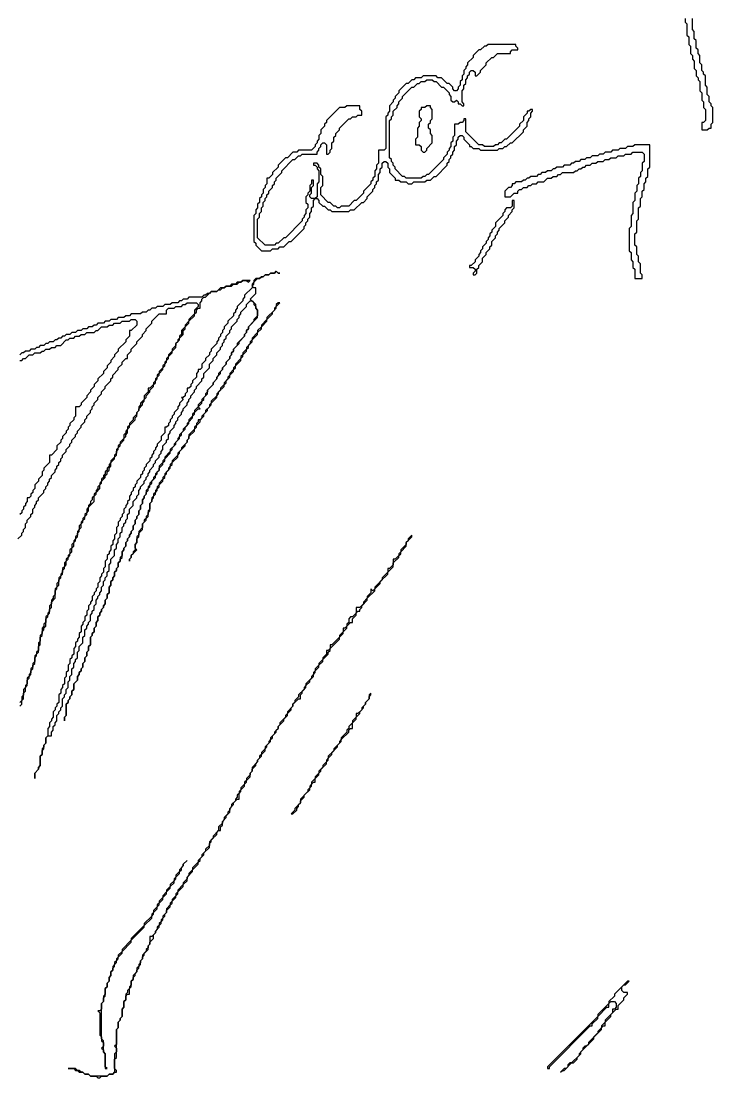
# Model space of a CAD drawing. Header units: metres. Extents: x 0 to 500, y 0 to 703.
# Drawn here: x 223.2 to 269.8, y 337.8 to 408.8 of the extents above; entities that cross this region are included whole.
import ezdxf

# ---------------------------------------------------------------- set-up
doc = ezdxf.new("R2010")
doc.units = ezdxf.units.M

msp = doc.modelspace()

# ---------------------------------------------------------------- linework, layer by layer
for points in [[(267.875, 409), (267.875, 408.75), (268, 408.625), (268, 407.875), (268.125, 407.75), (268.125, 407.25), (268.25, 407.125), (268.25, 406.625), (268.375, 406.5), (268.375, 406.25), (268.5, 406.125), (268.5, 405.625), (268.625, 405.5), (268.625, 405.125), (268.75, 405), (268.75, 404.875), (268.875, 404.75), (268.875, 404.125), (269, 404), (269, 403.5), (269.125, 403.375), (269.125, 403), (269.25, 402.875), (269.25, 402.125), (269.125, 402), (269, 402), (269, 401.5), (269.375, 401.5), (269.5, 401.625), (269.625, 401.625), (269.625, 401.875), (269.75, 402), (269.75, 403), (269.625, 403.125), (269.625, 403.25), (269.5, 403.375), (269.5, 403.75), (269.375, 403.875), (269.375, 404.375), (269.25, 404.5), (269.25, 405.125), (269.125, 405.25), (269.125, 405.375), (269, 405.5), (269, 405.875), (268.875, 406), (268.875, 406.5), (268.75, 406.625), (268.75, 406.875), (268.625, 407), (268.625, 407.5), (268.5, 407.625), (268.5, 408.125), (268.375, 408.25), (268.375, 409)], [(223.125, 362.75), (223.25, 362.875), (223.25, 363.125), (223.375, 363.25), (223.375, 363.625), (223.5, 363.75), (223.5, 364), (223.625, 364.125), (223.625, 364.5), (223.75, 364.625), (223.75, 364.75), (223.875, 364.875), (223.875, 365.125), (224, 365.25), (224, 365.5), (224.125, 365.625), (224.125, 366), (224.25, 366.125), (224.25, 366.25), (224.375, 366.375), (224.375, 366.75), (224.5, 366.875), (224.5, 367.375), (224.625, 367.5), (224.625, 367.75), (224.75, 367.875), (224.75, 368), (224.875, 368.125), (224.875, 368.625), (225, 368.75), (225, 368.875), (225.125, 369), (225.125, 369.25), (225.25, 369.375), (225.25, 369.75), (225.5, 370), (225.5, 370.5), (225.625, 370.625), (225.625, 370.75), (225.75, 370.875), (225.75, 371.25), (225.875, 371.375), (225.875, 371.5), (226, 371.625), (226, 371.875), (226.125, 372), (226.125, 372.125), (226.25, 372.25), (226.25, 372.5), (226.375, 372.625), (226.375, 372.75), (226.5, 372.875), (226.5, 373), (226.625, 373.125), (226.625, 373.375), (226.75, 373.5), (226.75, 373.75), (226.875, 373.875), (226.875, 374), (227, 374.125), (227, 374.375), (227.125, 374.5), (227.125, 374.625), (227.25, 374.75), (227.25, 375), (227.375, 375.125), (227.375, 375.25), (227.5, 375.375), (227.5, 375.5), (227.625, 375.625), (227.625, 375.75), (227.75, 375.875), (227.75, 376.125), (228.125, 376.5), (228.125, 376.875), (228.25, 377), (228.25, 377.125), (228.5, 377.375), (228.5, 377.625), (228.625, 377.75), (228.625, 377.875), (228.875, 378.125), (228.875, 378.25), (229, 378.375), (229, 378.5), (229.125, 378.625), (229.125, 378.75), (229.25, 378.875), (229.25, 379.125), (229.5, 379.375), (229.5, 379.5), (229.625, 379.625), (229.625, 379.875), (229.75, 380), (229.75, 380.125), (229.875, 380.25), (229.875, 380.375), (230.125, 380.625), (230.125, 380.75), (230.25, 380.875), (230.25, 381), (230.375, 381.125), (230.375, 381.375), (230.5, 381.5), (230.5, 381.625), (230.875, 382), (230.875, 382.125), (231, 382.25), (231, 382.5), (231.125, 382.625), (231.125, 382.75), (231.375, 383), (231.375, 383.125), (231.5, 383.25), (231.5, 383.375), (231.625, 383.5), (231.625, 383.625), (231.875, 383.875), (231.875, 384), (232.125, 384.25), (232.125, 384.375), (232.25, 384.5), (232.25, 384.625), (232.375, 384.75), (232.375, 384.875), (232.5, 385), (232.5, 385.125), (232.75, 385.375), (232.75, 385.5), (232.875, 385.625), (232.875, 385.75), (233, 385.875), (233, 386), (233.125, 386.125), (233.125, 386.25), (233.375, 386.5), (233.375, 386.625), (233.625, 386.875), (233.625, 387.125), (233.875, 387.375), (233.875, 387.5), (234.125, 387.75), (234.125, 388), (234.25, 388.125), (234.25, 388.25), (234.5, 388.5), (234.5, 388.625), (234.875, 389), (234.875, 389.125), (235, 389.25), (235, 389.375), (235.125, 389.5), (235.25, 389.5), (235.25, 389.875), (235.375, 390), (235.375, 390.125), (235.5, 390.25), (235.625, 390.25), (236, 390.625), (236.375, 390.625), (236.5, 390.75), (236.625, 390.75), (236.75, 390.875), (236.875, 390.875), (237, 391), (237.375, 391), (237.5, 391.125), (237.75, 391.125), (237.875, 391.25), (238, 391.25), (238.125, 391.375), (238.375, 391.375), (238.5, 391.25), (238.625, 391.375), (238.125, 391.375), (238, 391.25), (237.75, 391.25), (237.625, 391.125), (237.375, 391.125), (237.25, 391), (237, 391), (236.875, 390.875), (236.625, 390.875), (236.375, 390.625), (236, 390.625), (235.875, 390.5), (235.75, 390.5), (235.625, 390.375), (235.5, 390.375), (235.375, 390.25), (234.5, 390.25), (234.375, 390.125), (234.125, 390.125), (234, 390), (233.875, 390), (233.75, 389.875), (233.375, 389.875), (233.25, 389.75), (232.875, 389.75), (232.75, 389.625), (232.375, 389.625), (232.25, 389.5), (232, 389.5), (231.875, 389.375), (231.75, 389.375), (231.625, 389.25), (231.375, 389.25), (231.25, 389.125), (230.625, 389.125), (230.5, 389), (230.25, 389), (230.125, 388.875), (229.75, 388.875), (229.625, 388.75), (229.25, 388.75), (229.125, 388.625), (228.875, 388.625), (228.75, 388.5), (228.375, 388.5), (228.25, 388.375), (228.125, 388.375), (228, 388.25), (227.75, 388.25), (227.625, 388.125), (227.375, 388.125), (227.25, 388), (227, 388), (226.875, 387.875), (226.625, 387.875), (226.5, 387.75), (226.25, 387.75), (226.125, 387.625), (226, 387.625), (225.875, 387.5), (225.75, 387.5), (225.625, 387.375), (225.5, 387.375), (225.375, 387.25), (225.125, 387.25), (225, 387.125), (224.875, 387.125), (224.75, 387), (224.5, 387), (224.375, 386.875), (224.25, 386.875), (224.125, 386.75), (223.875, 386.75), (223.75, 386.625), (223.5, 386.625), (223.375, 386.5), (223.25, 386.5), (223.125, 386.375)], [(223, 374), (223.25, 374.25), (223.25, 374.375), (223.375, 374.5), (223.375, 374.625), (223.5, 374.75), (223.5, 375), (223.625, 375.125), (223.625, 375.25), (223.875, 375.5), (223.875, 375.625), (224, 375.75), (224, 376), (224.125, 376.125), (224.125, 376.25), (224.25, 376.375), (224.25, 376.5), (224.375, 376.625), (224.375, 376.75), (224.75, 377.125), (224.75, 377.25), (224.875, 377.375), (224.875, 377.5), (225, 377.625), (225, 377.75), (225.125, 377.875), (225.125, 378), (225.25, 378.125), (225.25, 378.25), (225.5, 378.5), (225.5, 378.625), (225.625, 378.75), (225.625, 378.875), (225.75, 379), (225.75, 379.125), (225.875, 379.25), (225.875, 379.375), (226, 379.5), (226, 379.625), (226.25, 379.875), (226.25, 380), (226.5, 380.25), (226.5, 380.375), (226.625, 380.5), (226.625, 380.625), (226.875, 380.875), (226.875, 381), (227, 381.125), (227, 381.25), (227.25, 381.5), (227.25, 381.625), (227.5, 381.875), (227.5, 382), (227.625, 382.125), (227.625, 382.25), (227.875, 382.5), (227.875, 382.625), (228, 382.75), (228, 382.875), (228.125, 383), (228.125, 383.125), (228.375, 383.375), (228.375, 383.5), (228.625, 383.75), (228.625, 383.875), (228.875, 384.125), (228.875, 384.25), (229.25, 384.625), (229.25, 384.75), (229.375, 384.875), (229.375, 385), (229.75, 385.375), (229.75, 385.5), (230, 385.75), (230, 385.875), (230.25, 386.125), (230.375, 386.125), (230.375, 386.375), (230.625, 386.625), (230.625, 386.75), (231, 387.125), (231, 387.25), (231.375, 387.625), (231.375, 387.75), (231.625, 388), (231.625, 388.125), (232, 388.5), (232, 388.625), (232.5, 389.125), (233, 389.125), (233, 389.375), (233.125, 389.5), (233.5, 389.5), (233.625, 389.625), (234, 389.625), (234.125, 389.75), (234.25, 389.75), (234.375, 389.875), (235, 389.875), (235.125, 389.75), (235.125, 389.625), (234.875, 389.375), (234.875, 389.125), (234.5, 388.75), (234.5, 388.625), (234.25, 388.375), (234.25, 388.25), (234, 388), (234, 387.75), (233.875, 387.625), (233.875, 387.5), (233.75, 387.375), (233.75, 387.25), (233.625, 387.125), (233.625, 387), (233.375, 386.75), (233.375, 386.625), (233.125, 386.375), (233.125, 386.25), (233, 386.125), (233, 386), (232.875, 385.875), (232.875, 385.75), (232.75, 385.625), (232.75, 385.5), (232.5, 385.25), (232.5, 385.125), (232.375, 385), (232.375, 384.875), (232.25, 384.75), (232.25, 384.625), (232.125, 384.5), (232.125, 384.375), (231.875, 384.125), (231.75, 384.125), (231.75, 383.875), (231.5, 383.625), (231.5, 383.375), (231.25, 383.125), (231.25, 383), (231.125, 382.875), (231.125, 382.625), (231, 382.5), (231, 382.375), (230.75, 382.125), (230.75, 382), (230.5, 381.75), (230.5, 381.625), (230.375, 381.5), (230.375, 381.375), (230.25, 381.25), (230.25, 381.125), (230.125, 381), (230.125, 380.75), (229.875, 380.5), (229.875, 380.375), (229.75, 380.25), (229.75, 380.125), (229.625, 380), (229.625, 379.75), (229.5, 379.625), (229.5, 379.5), (229.25, 379.25), (229.25, 379.125), (229.125, 379), (229.125, 378.875), (229, 378.75), (229, 378.625), (228.875, 378.5), (228.875, 378.375), (228.75, 378.25), (228.75, 378.125), (228.625, 378), (228.625, 377.875), (228.5, 377.75), (228.5, 377.625), (228.375, 377.5), (228.375, 377.375), (228.25, 377.25), (228.25, 377.125), (228.125, 377), (228.125, 376.875), (228, 376.75), (228, 376.625), (227.875, 376.5), (227.875, 376.375), (227.75, 376.25), (227.75, 376.125), (227.625, 376), (227.625, 375.75), (227.5, 375.625), (227.5, 375.5), (227.375, 375.375), (227.375, 375.25), (227.25, 375.125), (227.25, 375), (227.125, 374.875), (227.125, 374.625), (227, 374.5), (227, 374.25), (226.875, 374.125), (226.875, 374), (226.75, 373.875), (226.75, 373.75), (226.625, 373.625), (226.625, 373.375), (226.5, 373.25), (226.5, 373), (226.375, 372.875), (226.375, 372.75), (226.25, 372.625), (226.25, 372.5), (226.125, 372.375), (226.125, 372.125), (226, 372), (226, 371.75), (225.875, 371.625), (225.875, 371.5), (225.75, 371.375), (225.75, 371.125), (225.625, 371), (225.625, 370.75), (225.5, 370.625), (225.5, 370.25), (225.375, 370.125), (225.375, 370), (225.25, 369.875), (225.25, 369.625), (225.125, 369.5), (225.125, 369.125), (225, 369), (225, 368.875), (224.875, 368.75), (224.875, 368.375), (224.75, 368.25), (224.75, 368.125), (224.625, 368), (224.625, 367.625), (224.5, 367.5), (224.5, 367.125), (224.375, 367), (224.375, 366.5), (224.25, 366.375), (224.25, 366.25), (224.125, 366.125), (224.125, 365.75), (224, 365.625), (224, 365.375), (223.875, 365.25), (223.875, 365), (223.75, 364.875), (223.75, 364.75), (223.625, 364.625), (223.625, 364.25), (223.5, 364.125), (223.5, 364), (223.375, 363.875), (223.375, 363.5), (223.25, 363.375), (223.25, 363.125), (223.125, 363)], [(223.125, 386), (223.25, 386), (223.375, 386.125), (223.5, 386.125), (223.75, 386.375), (224, 386.375), (224.125, 386.5), (224.5, 386.5), (224.625, 386.625), (224.75, 386.625), (224.875, 386.75), (225.125, 386.75), (225.25, 386.875), (225.5, 386.875), (225.625, 387), (225.875, 387), (226.25, 387.375), (226.375, 387.375), (226.5, 387.5), (226.75, 387.5), (226.875, 387.625), (227.125, 387.625), (227.25, 387.75), (227.5, 387.75), (227.625, 387.875), (228.125, 387.875), (228.25, 388), (228.375, 388), (228.625, 388.25), (229, 388.25), (229.125, 388.375), (229.375, 388.375), (229.5, 388.5), (229.875, 388.5), (230, 388.625), (230.5, 388.625), (230.625, 388.75), (230.875, 388.75), (231, 388.625), (231, 388.375), (230.625, 388), (230.5, 388), (230.5, 387.625), (230.25, 387.375), (230.25, 387.25), (229.75, 386.75), (229.75, 386.625), (229.5, 386.375), (229.5, 386.25), (229.25, 386), (229.25, 385.875), (229, 385.625), (229, 385.5), (228.75, 385.25), (228.75, 385.125), (228.375, 384.75), (228.375, 384.625), (228.125, 384.375), (228.125, 384.25), (227.875, 384), (227.875, 383.875), (227.625, 383.625), (227.625, 383.5), (227.25, 383.125), (227.25, 383), (227.125, 382.875), (226.875, 382.875), (226.875, 382.25), (226.75, 382.125), (226.75, 382), (226.5, 381.75), (226.5, 381.625), (226.375, 381.5), (226.375, 381.375), (226.25, 381.25), (226.25, 381.125), (226, 380.875), (226, 380.75), (225.875, 380.625), (225.875, 380.5), (225.625, 380.25), (225.625, 380), (225.25, 379.625), (225.125, 379.625), (225.125, 379.125), (224.75, 378.75), (224.75, 378.625), (224.625, 378.5), (224.625, 378.25), (224.375, 378), (224.375, 377.875), (224.125, 377.625), (224.125, 377.375), (224, 377.25), (224, 377.125), (223.875, 377), (223.875, 376.875), (223.75, 376.75), (223.625, 376.75), (223.625, 376.5), (223.5, 376.375), (223.5, 376.25), (223.375, 376.125), (223.375, 376), (223.25, 375.875), (223.25, 375.75), (223.125, 375.625)]]:
    msp.add_lwpolyline(points)
for points in [[(254.625, 407.25), (254.5, 407.125), (254.375, 407.125), (254.125, 406.875), (254, 406.875), (253.625, 406.5), (253.625, 406.375), (253.25, 406), (253.25, 405.875), (253.125, 405.75), (253.125, 405.625), (253, 405.5), (253, 405.25), (252.875, 405.125), (252.875, 404.875), (252.75, 404.75), (252.75, 404.5), (252.625, 404.375), (252.625, 404.25), (252.5, 404.125), (252.375, 404.125), (252.25, 404.25), (252.25, 404.375), (252, 404.625), (251.875, 404.625), (251.5, 405), (251.25, 405), (251.125, 405.125), (250.25, 405.125), (250.125, 405), (249.75, 405), (249.625, 404.875), (249.5, 404.875), (249.25, 404.625), (249.125, 404.625), (248.625, 404.125), (248.625, 404), (248.375, 403.75), (248.375, 403.625), (248.25, 403.5), (248.25, 403.375), (248, 403.125), (248, 402.75), (247.875, 402.625), (247.875, 402.5), (247.75, 402.375), (247.75, 400.25), (247.625, 400.125), (247.25, 400.125), (247.25, 399.25), (247.125, 399.125), (247.125, 398.875), (247, 398.75), (247, 398.375), (246.875, 398.25), (246.875, 398.125), (246.75, 398), (246.75, 397.875), (246.25, 397.375), (246.25, 397.25), (245.75, 396.75), (245.625, 396.75), (245.25, 396.375), (244.75, 396.375), (244.625, 396.25), (244.5, 396.25), (244.375, 396.375), (244.25, 396.375), (244, 396.625), (243.875, 396.625), (243.375, 397.125), (243.375, 397.625), (243.5, 397.75), (243.5, 398.375), (243.375, 398.5), (243.375, 398.875), (243.25, 399), (243.25, 399.125), (243.125, 399.25), (242.875, 399.25), (242.875, 399.125), (243, 399.125), (243.125, 399), (243.125, 398.875), (243.25, 398.75), (243.25, 398), (243.125, 397.875), (243.125, 397), (243, 396.875), (242.75, 396.875), (242.625, 397), (242.625, 397.125), (242.75, 397.25), (242.75, 397.625), (242.875, 397.75), (242.875, 398.125), (242.75, 398.125), (242.75, 397.875), (242.625, 397.75), (242.625, 397.375), (242.5, 397.25), (242.5, 397.125), (242.375, 397), (242.375, 396.625), (242.5, 396.5), (242.5, 396.25), (242.375, 396.125), (242.375, 395.875), (242.25, 395.75), (242.25, 395.625), (242.125, 395.5), (242.125, 395.375), (241, 394.25), (240.875, 394.25), (240.5, 393.875), (240.375, 393.875), (240.25, 393.75), (239.625, 393.75), (239.125, 394.25), (239.125, 395.5), (239.25, 395.625), (239.25, 395.875), (239.375, 396), (239.375, 396.25), (239.5, 396.375), (239.5, 396.625), (239.625, 396.75), (239.625, 396.875), (239.75, 397), (239.75, 397.125), (239.875, 397.25), (239.875, 397.375), (240.125, 397.625), (240.125, 397.75), (240.25, 397.875), (240.25, 398), (240.375, 398.125), (240.375, 398.25), (240.75, 398.625), (240.75, 398.75), (241.5, 399.5), (241.625, 399.5), (241.875, 399.75), (242, 399.75), (242.125, 399.875), (243.125, 399.875), (243.125, 400), (243.25, 400.125), (243.25, 400.25), (243.375, 400.375), (243.375, 400.5), (243.5, 400.625), (243.625, 400.625), (243.75, 400.5), (243.75, 399.875), (243.875, 399.875), (244, 400), (244, 400.125), (244.125, 400.25), (244.125, 400.625), (244.25, 400.75), (244.25, 401), (244.375, 401.125), (244.375, 401.25), (244.625, 401.5), (244.625, 401.625), (245.25, 402.25), (245.375, 402.25), (245.5, 402.375), (245.75, 402.375), (245.875, 402.5), (246.125, 402.5), (246.125, 402.75), (246, 402.875), (246, 403.125), (245.125, 403.125), (245, 403), (244.625, 403), (243.75, 402.125), (243.75, 402), (243.625, 401.875), (243.625, 401.75), (243.375, 401.5), (243.375, 401.25), (243.25, 401.125), (243.25, 400.875), (243.125, 400.75), (243.125, 400.625), (243, 400.5), (243, 400.375), (242.75, 400.125), (241.875, 400.125), (241.75, 400), (241.5, 400), (241.125, 399.625), (241, 399.625), (240.5, 399.125), (240.5, 399), (240.125, 398.625), (240.125, 398.5), (239.875, 398.25), (239.75, 398.25), (239.75, 397.875), (239.625, 397.75), (239.625, 397.625), (239.5, 397.5), (239.5, 397.25), (239.375, 397.125), (239.375, 397), (239.25, 396.875), (239.25, 396.625), (239.125, 396.5), (239.125, 396.25), (239, 396.125), (239, 395.875), (238.875, 395.75), (238.875, 394), (239, 393.875), (239, 393.75), (239.375, 393.375), (240, 393.375), (240.125, 393.5), (240.5, 393.5), (240.625, 393.625), (240.875, 393.625), (241.25, 394), (241.375, 394), (242.25, 394.875), (242.25, 395), (242.375, 395.125), (242.375, 395.25), (242.5, 395.375), (242.5, 395.5), (242.625, 395.625), (242.625, 395.875), (242.75, 396), (242.75, 396.25), (242.875, 396.375), (242.875, 396.75), (243, 396.875), (243.125, 396.875), (243.25, 396.75), (243.25, 396.625), (243.5, 396.375), (243.625, 396.375), (243.875, 396.125), (244, 396.125), (244.125, 396), (245.25, 396), (245.375, 396.125), (245.625, 396.125), (246.125, 396.625), (246.25, 396.625), (246.5, 396.875), (246.5, 397), (246.875, 397.375), (246.875, 397.5), (247, 397.625), (247, 397.75), (247.125, 397.875), (247.125, 398), (247.25, 398.125), (247.25, 398.5), (247.375, 398.625), (247.375, 398.875), (247.5, 399), (247.5, 399.25), (247.625, 399.375), (247.75, 399.375), (247.875, 399.25), (247.875, 399), (248, 398.875), (248, 398.625), (248.375, 398.25), (248.375, 398.125), (248.625, 398.125), (248.75, 398), (249.125, 398), (249.25, 397.875), (249.5, 397.875), (249.625, 398), (250.375, 398), (250.5, 398.125), (250.75, 398.125), (251, 398.375), (251.125, 398.375), (251.875, 399.125), (251.875, 399.25), (252, 399.375), (252, 399.5), (252.125, 399.625), (252.125, 399.75), (252.25, 399.875), (252.25, 400), (252.375, 400.125), (252.375, 400.375), (252.5, 400.5), (252.5, 400.75), (252.625, 400.875), (252.625, 401), (252.75, 401.125), (252.875, 401.125), (253, 401), (253, 400.875), (253.375, 400.5), (253.375, 400.375), (253.5, 400.375), (253.625, 400.25), (254, 400.25), (254.125, 400.125), (255.25, 400.125), (255.375, 400.25), (255.625, 400.25), (255.75, 400.375), (255.875, 400.375), (256.125, 400.625), (256.25, 400.625), (257, 401.375), (257, 401.5), (257.25, 401.75), (257.25, 402), (257.375, 402.125), (257.375, 402.25), (257.5, 402.375), (257.5, 402.625), (257.625, 402.75), (257.625, 402.875), (257.5, 402.875), (257.375, 402.75), (257.25, 402.75), (257.25, 402.625), (257, 402.375), (257, 402.125), (256.75, 401.875), (256.75, 401.75), (255.875, 400.875), (255.75, 400.875), (255.5, 400.625), (255.375, 400.625), (255.25, 400.5), (255.125, 400.5), (255, 400.375), (254.375, 400.375), (254.25, 400.5), (254, 400.5), (253.125, 401.375), (253.125, 402.25), (253, 402.25), (253, 402.125), (252.875, 402), (252.75, 402), (252.625, 401.875), (252.375, 401.875), (252.375, 401.125), (252.25, 401), (252.25, 400.75), (252.125, 400.625), (252.125, 400.375), (252, 400.25), (252, 400.125), (251.875, 400), (251.875, 399.875), (251.625, 399.625), (251.625, 399.5), (250.625, 398.5), (250.5, 398.5), (250.375, 398.375), (250.25, 398.375), (250.125, 398.25), (249.125, 398.25), (249, 398.375), (248.875, 398.375), (248.375, 398.875), (248.375, 399), (248.25, 399.125), (248.25, 399.25), (248.125, 399.375), (248.125, 399.5), (248, 399.625), (248, 402.125), (248.125, 402.25), (248.125, 402.375), (248.25, 402.5), (248.25, 402.75), (248.5, 403), (248.5, 403.125), (248.625, 403.25), (248.625, 403.375), (248.875, 403.625), (248.875, 403.75), (249.5, 404.375), (249.625, 404.375), (249.875, 404.625), (250, 404.625), (250.125, 404.75), (250.375, 404.75), (250.5, 404.875), (250.875, 404.875), (251, 404.75), (251.125, 404.75), (251.5, 404.375), (251.625, 404.375), (252, 404), (252, 403.875), (252.125, 403.75), (252.125, 403.5), (252.25, 403.375), (252.375, 403.375), (252.5, 403.5), (252.625, 403.375), (252.625, 403.25), (252.75, 403.25), (252.875, 403.125), (253, 403.125), (253, 403.25), (252.875, 403.375), (252.875, 404.125), (253, 404.25), (253, 404.5), (253.125, 404.625), (253.125, 404.875), (253.25, 405), (253.25, 405.125), (253.375, 405.25), (253.375, 405.375), (253.5, 405.5), (253.625, 405.5), (253.75, 405.375), (253.75, 405.125), (253.875, 405.125), (254.125, 405.375), (254.125, 405.5), (254.5, 405.875), (254.5, 406), (254.875, 406.375), (255, 406.375), (255.25, 406.625), (256.125, 406.625), (256.125, 406.75), (256.25, 406.875), (256.625, 406.875), (256.625, 407), (256.5, 407.125), (256.5, 407.25)], [(250.5, 403.125), (250.375, 403), (250.125, 403), (250.125, 402.875), (250, 402.75), (250, 402.375), (250.125, 402.25), (250.125, 402.125), (250, 402), (250, 401.75), (249.875, 401.625), (249.875, 401), (249.75, 400.875), (249.75, 400.5), (250, 400.5), (250.125, 400.375), (250.125, 400.125), (250.25, 400), (250.375, 400), (250.5, 400.125), (250.5, 400.25), (250.875, 400.625), (250.875, 401.125), (250.75, 401.25), (250.75, 401.5), (250.625, 401.625), (250.625, 401.875), (250.75, 402), (250.75, 402.125), (250.875, 402.25), (250.875, 402.875), (250.75, 403), (250.75, 403.125)], [(264.5, 400.5), (264.375, 400.375), (264, 400.375), (263.875, 400.25), (263.5, 400.25), (263.375, 400.125), (263, 400.125), (262.875, 400), (262.5, 400), (262.375, 399.875), (262.125, 399.875), (262, 399.75), (261.625, 399.75), (261.5, 399.625), (261.25, 399.625), (261.125, 399.5), (260.875, 399.5), (260.75, 399.375), (260.5, 399.375), (260.375, 399.25), (260.25, 399.25), (260.125, 399.125), (259.75, 399.125), (259.625, 399), (259.25, 399), (259.125, 398.875), (259, 398.875), (258.875, 398.75), (258.625, 398.75), (258.5, 398.625), (258.25, 398.625), (258.125, 398.5), (258, 398.5), (257.875, 398.375), (257.5, 398.375), (257.375, 398.25), (257.25, 398.25), (257.125, 398.125), (257, 398.125), (256.875, 398), (256.5, 398), (256.375, 397.875), (256.25, 397.875), (256.25, 397.75), (256.125, 397.625), (256, 397.625), (255.75, 397.375), (255.75, 397), (256.125, 397), (256.375, 397.25), (256.625, 397.25), (256.625, 397.375), (256.75, 397.5), (256.875, 397.5), (257, 397.625), (257.25, 397.625), (257.375, 397.75), (257.5, 397.75), (257.625, 397.875), (257.875, 397.875), (258, 398), (258.375, 398), (258.625, 398.25), (258.875, 398.25), (259, 398.375), (259.25, 398.375), (259.375, 398.5), (259.5, 398.5), (259.625, 398.625), (260.375, 398.625), (260.5, 398.75), (260.625, 398.75), (260.75, 398.875), (260.875, 398.875), (261, 399), (261.125, 399), (261.25, 399.125), (261.5, 399.125), (261.625, 399.25), (261.875, 399.25), (262, 399.375), (262.375, 399.375), (262.5, 399.5), (262.75, 399.5), (262.875, 399.625), (263.25, 399.625), (263.375, 399.75), (263.75, 399.75), (263.875, 399.875), (264.25, 399.875), (264.375, 400), (265, 400), (265.125, 399.875), (265.125, 399.375), (265, 399.25), (265, 398.75), (264.875, 398.625), (264.875, 398.375), (264.75, 398.25), (264.75, 397.875), (264.625, 397.75), (264.625, 397.375), (264.5, 397.25), (264.5, 396.75), (264.375, 396.625), (264.375, 395.875), (264.25, 395.75), (264.25, 395), (264.125, 394.875), (264.125, 393.375), (264.25, 393.25), (264.25, 392.75), (264.375, 392.625), (264.375, 392.25), (264.5, 392.125), (264.5, 391.5), (265, 391.5), (265, 391.75), (264.875, 391.875), (264.875, 392.5), (264.75, 392.625), (264.75, 393), (264.625, 393.125), (264.625, 393.625), (264.5, 393.75), (264.5, 394.5), (264.625, 394.625), (264.625, 395.375), (264.75, 395.5), (264.75, 396.25), (264.875, 396.375), (264.875, 396.875), (265, 397), (265, 397.375), (265.125, 397.5), (265.125, 397.875), (265.25, 398), (265.25, 398.25), (265.375, 398.375), (265.375, 398.875), (265.5, 399), (265.5, 400.5)], [(256.25, 396.75), (256.25, 396.375), (256.125, 396.25), (255.875, 396.25), (255.75, 396.125), (255.75, 396), (255.625, 395.875), (255.625, 395.75), (255.125, 395.25), (255.125, 395), (254.875, 394.75), (254.875, 394.625), (254.75, 394.5), (254.75, 394.375), (254.625, 394.25), (254.625, 394.125), (254.5, 394), (254.5, 393.875), (254.25, 393.625), (254.25, 393.5), (254.125, 393.375), (254.125, 393.25), (254, 393.125), (254, 393), (253.75, 392.75), (253.75, 392.625), (253.5, 392.375), (253.375, 392.375), (253.375, 392.25), (253.625, 392.25), (253.75, 392.125), (253.75, 392), (253.625, 391.875), (253.625, 391.75), (253.75, 391.75), (253.875, 391.875), (253.875, 392.125), (254, 392.25), (254, 392.375), (254.25, 392.625), (254.25, 392.875), (254.5, 393.125), (254.5, 393.25), (254.75, 393.5), (254.75, 393.625), (254.875, 393.75), (254.875, 394), (255.125, 394.25), (255.125, 394.375), (255.25, 394.5), (255.25, 394.625), (255.375, 394.75), (255.375, 394.875), (255.75, 395.25), (255.75, 395.375), (256, 395.625), (256, 395.75), (256.25, 396), (256.25, 396.125), (256.375, 396.25), (256.375, 396.75)], [(240.375, 392), (240.25, 391.875), (240, 391.875), (239.875, 391.75), (239.625, 391.75), (239.5, 391.625), (239.375, 391.625), (239.25, 391.5), (239, 391.5), (238.875, 391.375), (238.875, 391.25), (238.75, 391.125), (238.75, 390.875), (238.25, 390.375), (238.25, 390.25), (238.125, 390.125), (238.125, 390), (237.75, 389.625), (237.75, 389.5), (237.625, 389.375), (237.625, 389.25), (237.5, 389.125), (237.5, 389), (237.125, 388.625), (237.125, 388.5), (236.875, 388.25), (236.875, 388.125), (236.75, 388), (236.75, 387.875), (236.625, 387.75), (236.625, 387.625), (236.5, 387.5), (236.5, 387.375), (236.375, 387.25), (236.375, 387.125), (236, 386.75), (236, 386.625), (235.875, 386.5), (235.875, 386.375), (235.625, 386.125), (235.625, 386), (235.375, 385.75), (235.375, 385.5), (235.25, 385.375), (235.125, 385.375), (235.125, 385.25), (235, 385.125), (235, 384.875), (234.75, 384.625), (234.75, 384.5), (234.625, 384.375), (234.625, 384.25), (234.5, 384.125), (234.375, 384.125), (234.375, 383.875), (234.25, 383.75), (234.25, 383.625), (234.125, 383.5), (234, 383.5), (234.125, 383.375), (233.875, 383.125), (233.875, 383), (233.75, 382.875), (233.75, 382.75), (233.5, 382.5), (233.5, 382.375), (233.375, 382.25), (233.375, 382.125), (233.25, 382), (233.25, 381.875), (233.125, 381.75), (233.125, 381.625), (233, 381.5), (232.875, 381.5), (232.875, 381.125), (232.625, 380.875), (232.625, 380.625), (232.375, 380.375), (232.375, 380.25), (232.25, 380.125), (232.25, 380), (232.125, 379.875), (232.125, 379.75), (232, 379.625), (232, 379.5), (231.875, 379.375), (231.875, 379.25), (231.625, 379), (231.625, 378.875), (231.5, 378.75), (231.5, 378.625), (231.375, 378.5), (231.375, 378.375), (231.25, 378.25), (231.25, 378.125), (231, 377.875), (231, 377.75), (230.875, 377.625), (230.875, 377.5), (230.75, 377.375), (230.75, 377.25), (230.625, 377.125), (230.625, 377), (230.5, 376.875), (230.5, 376.625), (230.375, 376.5), (230.375, 376.375), (230.25, 376.25), (230.25, 376.125), (230.125, 376), (230.125, 375.75), (230, 375.625), (230, 375.5), (229.875, 375.375), (229.875, 375.25), (229.75, 375.125), (229.75, 374.875), (229.625, 374.75), (229.625, 374.375), (229.5, 374.25), (229.5, 374), (229.375, 373.875), (229.375, 373.625), (229.25, 373.5), (229.25, 373.25), (229.125, 373.125), (229.125, 373), (229, 372.875), (229, 372.625), (228.875, 372.5), (228.875, 372.125), (228.75, 372), (228.75, 371.75), (228.625, 371.625), (228.625, 371.5), (228.5, 371.375), (228.5, 371.125), (228.375, 371), (228.375, 370.75), (228.25, 370.625), (228.25, 370.5), (228.125, 370.375), (228.125, 370.25), (228, 370.125), (228, 369.875), (227.875, 369.75), (227.875, 369.625), (227.75, 369.5), (227.75, 369.25), (227.625, 369.125), (227.625, 368.875), (227.5, 368.75), (227.5, 368.5), (227.375, 368.375), (227.375, 368.25), (227.25, 368.125), (227.25, 367.75), (227.125, 367.625), (227.125, 367.375), (227, 367.25), (227, 367.125), (226.875, 367), (226.875, 366.75), (226.75, 366.625), (226.75, 366.25), (226.625, 366.125), (226.625, 366), (226.5, 365.875), (226.5, 365.625), (226.375, 365.5), (226.375, 365.125), (226.25, 365), (226.25, 364.75), (226.125, 364.625), (226.125, 364.25), (226, 364.125), (226, 364), (225.875, 363.875), (225.875, 363.625), (225.75, 363.5), (225.75, 363), (225.625, 362.875), (225.625, 362.75), (225.5, 362.625), (225.5, 362.5), (225.375, 362.375), (225.375, 362), (225.25, 361.875), (225.25, 361.75), (225.125, 361.625), (225.125, 361.375), (225, 361.25), (225, 360.75), (224.875, 360.625), (224.875, 360.25), (224.75, 360.125), (224.75, 360), (224.625, 359.875), (224.625, 359.5), (224.5, 359.375), (224.5, 358.75), (224.375, 358.625), (224.375, 358.5), (224.125, 358.25), (224.125, 357.875), (224.125, 358.25), (224.375, 358.5), (224.375, 358.625), (224.5, 358.75), (224.5, 359.375), (224.625, 359.5), (224.625, 359.75), (224.75, 359.875), (224.75, 360.125), (224.875, 360.25), (224.875, 360.625), (225, 360.75), (225.25, 360.75), (225.25, 361), (225.375, 361.125), (225.375, 361.375), (225.5, 361.5), (225.5, 361.625), (225.625, 361.75), (225.625, 362.125), (225.75, 362.25), (225.75, 362.375), (225.875, 362.5), (225.875, 362.625), (226, 362.75), (226, 363.25), (226.125, 363.375), (226.125, 363.5), (226.25, 363.625), (226.25, 363.875), (226.375, 364), (226.375, 364.375), (226.5, 364.5), (226.5, 364.75), (226.625, 364.875), (226.625, 365.25), (226.75, 365.375), (226.75, 365.625), (226.875, 365.75), (226.875, 365.875), (227, 366), (227, 366.375), (227.125, 366.5), (227.125, 366.75), (227.375, 367), (227.375, 367.375), (227.5, 367.5), (227.5, 367.875), (227.625, 368), (227.625, 368.125), (227.75, 368.25), (227.75, 368.375), (227.875, 368.5), (227.875, 368.875), (228, 369), (228, 369.125), (228.125, 369.25), (228.125, 369.5), (228.25, 369.625), (228.25, 369.875), (228.375, 370), (228.375, 370.125), (228.5, 370.25), (228.5, 370.375), (228.625, 370.5), (228.625, 370.75), (228.75, 370.875), (228.75, 371.125), (228.875, 371.25), (228.875, 371.375), (229, 371.5), (229, 371.75), (229.125, 371.875), (229.125, 372.25), (229.25, 372.375), (229.25, 372.625), (229.5, 372.875), (229.5, 373.25), (229.625, 373.375), (229.625, 373.625), (229.75, 373.75), (229.75, 374), (229.875, 374.125), (229.875, 374.375), (230, 374.5), (230, 374.75), (230.125, 374.875), (230.125, 375), (230.25, 375.125), (230.25, 375.25), (230.375, 375.375), (230.375, 375.625), (230.5, 375.75), (230.5, 376), (230.75, 376.25), (230.75, 376.5), (231, 376.75), (231, 376.875), (231.125, 377), (231.125, 377.25), (231.25, 377.375), (231.25, 377.5), (231.5, 377.75), (231.5, 377.875), (231.625, 378), (231.625, 378.125), (231.75, 378.25), (231.75, 378.375), (231.875, 378.5), (231.875, 378.625), (232.125, 378.875), (232.125, 379), (232.25, 379.125), (232.25, 379.25), (232.5, 379.5), (232.5, 379.625), (232.625, 379.75), (232.625, 379.875), (232.75, 380), (232.75, 380.25), (233, 380.5), (233, 380.625), (233.125, 380.75), (233.125, 381), (233.25, 381.125), (233.25, 381.25), (233.5, 381.5), (233.5, 381.625), (233.625, 381.75), (233.625, 381.875), (233.75, 382), (233.75, 382.125), (234, 382.375), (234, 382.5), (234.125, 382.625), (234.125, 382.75), (234.375, 383), (234.375, 383.125), (234.5, 383.25), (234.5, 383.375), (234.625, 383.5), (234.625, 383.625), (234.875, 383.875), (234.875, 384), (235, 384.125), (235, 384.25), (235.375, 384.625), (235.375, 384.75), (235.5, 384.875), (235.5, 385.125), (235.875, 385.5), (235.875, 385.75), (236.125, 386), (236.125, 386.125), (236.375, 386.375), (236.375, 386.5), (236.625, 386.75), (236.625, 386.875), (236.75, 387), (236.75, 387.125), (236.875, 387.25), (236.875, 387.375), (237, 387.5), (237, 387.625), (237.25, 387.875), (237.25, 388), (237.375, 388.125), (237.375, 388.25), (237.75, 388.625), (237.75, 388.75), (237.875, 388.875), (237.875, 389), (238, 389.125), (238, 389.25), (238.375, 389.625), (238.375, 389.75), (238.625, 390), (238.75, 390), (238.875, 389.875), (238.875, 389.75), (239, 389.625), (239, 389.5), (239.125, 389.375), (239.125, 389), (238.875, 388.75), (238.875, 388.625), (238.5, 388.25), (238.5, 388.125), (238.375, 388), (238.375, 387.875), (238.25, 387.75), (238.25, 387.625), (237.75, 387.125), (237.75, 387), (237.5, 386.75), (237.5, 386.625), (237.375, 386.5), (237.375, 386.375), (237.25, 386.25), (237.25, 386.125), (237, 385.875), (237, 385.75), (236.75, 385.5), (236.75, 385.375), (236.5, 385.125), (236.5, 385), (236.375, 384.875), (236.375, 384.75), (236.125, 384.5), (236.125, 384.375), (235.75, 384), (235.75, 383.875), (235.625, 383.75), (235.625, 383.625), (235.375, 383.375), (235.375, 383.25), (235.125, 383), (235.125, 382.875), (234.875, 382.625), (234.875, 382.5), (234.75, 382.375), (234.75, 382.25), (234.5, 382), (234.5, 381.875), (234.375, 381.75), (234.375, 381.625), (234.125, 381.375), (234.125, 381.25), (233.875, 381), (233.875, 380.875), (233.75, 380.75), (233.75, 380.625), (233.5, 380.375), (233.5, 380.25), (233.25, 380), (233.25, 379.875), (232.875, 379.5), (232.875, 379.375), (232.75, 379.25), (232.75, 379.125), (232.5, 378.875), (232.5, 378.625), (232.25, 378.375), (232.25, 378.25), (232.125, 378.125), (232.125, 378), (231.875, 377.75), (231.875, 377.625), (231.75, 377.5), (231.75, 377.375), (231.625, 377.25), (231.625, 377), (231.5, 376.875), (231.5, 376.75), (231.375, 376.625), (231.375, 376.375), (231.25, 376.25), (231.25, 376), (231.125, 375.875), (231.125, 375.625), (231, 375.5), (231, 375.375), (230.875, 375.25), (230.875, 375), (230.75, 374.875), (230.75, 374.625), (230.625, 374.5), (230.625, 374.375), (230.5, 374.25), (230.5, 374.125), (230.375, 374), (230.375, 373.875), (230.25, 373.75), (230.25, 373.5), (230.125, 373.375), (230.125, 373.25), (230, 373.125), (230, 372.875), (229.875, 372.75), (229.875, 372.5), (229.75, 372.375), (229.75, 372.125), (229.625, 372), (229.625, 371.875), (229.5, 371.75), (229.5, 371.5), (229.375, 371.375), (229.375, 371.25), (229.25, 371.125), (229.25, 370.875), (229.125, 370.75), (229.125, 370.375), (229, 370.25), (229, 370), (228.875, 369.875), (228.875, 369.625), (228.75, 369.5), (228.75, 369.375), (228.625, 369.25), (228.625, 369.125), (228.5, 369), (228.5, 368.875), (228.375, 368.75), (228.375, 368.5), (228.25, 368.375), (228.25, 368.125), (228.125, 368), (228.125, 367.75), (228, 367.625), (228, 367.5), (227.875, 367.375), (227.875, 366.875), (227.75, 366.75), (227.75, 366.5), (227.625, 366.375), (227.625, 366.125), (227.5, 366), (227.5, 365.75), (227.375, 365.625), (227.375, 365.375), (227.25, 365.25), (227.25, 365.125), (227.125, 365), (227.125, 364.875), (227, 364.75), (227, 364.5), (226.75, 364.25), (226.75, 363.875), (226.625, 363.75), (226.625, 363.5), (226.5, 363.375), (226.5, 363.25), (226.375, 363.125), (226.375, 363), (226.25, 362.875), (226.25, 362.125), (226.125, 362), (226.125, 361.75), (226.125, 362), (226.25, 362.125), (226.25, 362.875), (226.375, 363), (226.375, 363.125), (226.5, 363.25), (226.5, 363.375), (226.625, 363.5), (226.625, 363.75), (226.75, 363.875), (226.75, 364.25), (227, 364.5), (227, 364.75), (227.125, 364.875), (227.125, 365), (227.25, 365.125), (227.25, 365.25), (227.375, 365.375), (227.375, 365.625), (227.5, 365.75), (227.5, 366), (227.625, 366.125), (227.625, 366.375), (227.75, 366.5), (227.75, 366.75), (227.875, 366.875), (227.875, 367.375), (228, 367.5), (228, 367.625), (228.125, 367.75), (228.125, 368), (228.25, 368.125), (228.25, 368.375), (228.375, 368.5), (228.375, 368.75), (228.5, 368.875), (228.5, 369), (228.625, 369.125), (228.625, 369.25), (228.75, 369.375), (228.75, 369.5), (228.875, 369.625), (228.875, 369.875), (229, 370), (229, 370.25), (229.125, 370.375), (229.125, 370.75), (229.25, 370.875), (229.25, 371.125), (229.375, 371.25), (229.375, 371.375), (229.5, 371.5), (229.5, 371.75), (229.625, 371.875), (229.625, 372), (229.75, 372.125), (229.75, 372.375), (229.875, 372.5), (229.875, 372.625), (230, 372.75), (230, 373.125), (230.125, 373.25), (230.125, 373.375), (230.25, 373.5), (230.25, 373.75), (230.375, 373.875), (230.375, 374), (230.5, 374.125), (230.5, 374.25), (230.625, 374.375), (230.625, 374.5), (230.75, 374.625), (230.75, 374.875), (230.875, 375), (230.875, 375.25), (231, 375.375), (231, 375.5), (231.125, 375.625), (231.125, 375.875), (231.25, 376), (231.25, 376.25), (231.375, 376.375), (231.375, 376.625), (231.5, 376.75), (231.5, 376.875), (231.625, 377), (231.625, 377.125), (231.75, 377.25), (231.75, 377.375), (231.875, 377.5), (231.875, 377.625), (232, 377.75), (232, 377.875), (232.25, 378.125), (232.25, 378.25), (232.375, 378.375), (232.375, 378.5), (232.5, 378.625), (232.5, 378.75), (232.75, 379), (232.75, 379.125), (232.875, 379.25), (232.875, 379.375), (233.25, 379.75), (233.25, 379.875), (233.375, 380), (233.375, 380.125), (233.625, 380.375), (233.625, 380.5), (233.875, 380.75), (233.875, 380.875), (234, 381), (234, 381.125), (234.25, 381.375), (234.25, 381.5), (234.5, 381.75), (234.5, 381.875), (234.75, 382.125), (234.75, 382.25), (234.875, 382.375), (234.875, 382.5), (235.125, 382.75), (235.25, 382.75), (235.125, 382.875), (235.375, 383.125), (235.375, 383.25), (235.5, 383.375), (235.5, 383.5), (235.75, 383.75), (235.75, 384), (236.125, 384.375), (236.125, 384.5), (236.375, 384.75), (236.375, 384.875), (236.625, 385.125), (236.625, 385.25), (236.75, 385.375), (236.75, 385.5), (237, 385.75), (237, 385.875), (237.25, 386.125), (237.25, 386.25), (237.375, 386.375), (237.375, 386.5), (237.5, 386.625), (237.5, 386.75), (237.875, 387.125), (237.875, 387.25), (238.25, 387.625), (238.25, 387.75), (238.375, 387.875), (238.375, 388), (238.5, 388.125), (238.5, 388.25), (239.125, 388.875), (239.125, 389.375), (239, 389.5), (239, 389.75), (238.625, 390.125), (239, 390.5), (239, 390.875), (238.875, 390.875), (238.75, 391), (238.875, 391.125), (238.875, 391.25), (239.125, 391.5), (239.25, 391.5), (239.375, 391.625), (239.5, 391.625), (239.625, 391.75), (239.875, 391.75), (240, 391.875), (240.25, 391.875), (240.375, 392), (240.5, 391.875), (240.625, 391.875), (240.5, 391.875)], [(240.5, 389.875), (240.375, 389.75), (240.375, 389.625), (240.25, 389.5), (240.25, 389.375), (239.75, 388.875), (239.75, 388.75), (239.375, 388.375), (239.375, 388.25), (239.125, 388), (239.125, 387.875), (238.75, 387.5), (238.75, 387.375), (238.625, 387.25), (238.625, 387.125), (238.375, 386.875), (238.375, 386.75), (238.125, 386.5), (238.125, 386.375), (238, 386.25), (238, 386.125), (237.625, 385.75), (237.625, 385.625), (237.5, 385.5), (237.5, 385.375), (237.25, 385.125), (237.25, 385), (237.125, 384.875), (237.125, 384.75), (236.875, 384.5), (236.875, 384.375), (236.625, 384.125), (236.625, 384), (236.375, 383.75), (236.375, 383.625), (236, 383.25), (236, 383.125), (235.875, 383), (235.875, 382.875), (235.625, 382.625), (235.625, 382.5), (235.375, 382.25), (235.375, 382.125), (235.25, 382), (235.125, 382), (235.125, 381.875), (235, 381.75), (235, 381.625), (234.875, 381.5), (234.875, 381.375), (234.5, 381), (234.5, 380.75), (234.375, 380.625), (234.375, 380.5), (234, 380.125), (234, 380), (233.75, 379.75), (233.75, 379.625), (233.375, 379.25), (233.375, 379.125), (233.25, 379), (233.25, 378.875), (233.125, 378.75), (233.125, 378.625), (232.875, 378.375), (232.875, 378.25), (232.75, 378.125), (232.75, 378), (232.5, 377.75), (232.5, 377.625), (232.375, 377.5), (232.375, 377.375), (232.25, 377.25), (232.25, 377.125), (232.125, 377), (232.125, 376.875), (232, 376.75), (232, 376.5), (231.875, 376.375), (231.875, 376), (231.75, 375.875), (231.75, 375.625), (231.625, 375.5), (231.625, 375.375), (231.5, 375.25), (231.5, 375.125), (231.375, 375), (231.375, 374.75), (231.125, 374.5), (231.125, 374.25), (231, 374.125), (231, 373.75), (230.875, 373.625), (230.875, 373.25), (230.75, 373.125), (230.75, 373), (230.625, 372.875), (230.625, 372.75), (230.5, 372.625), (230.5, 372.5), (230.5, 372.625), (230.625, 372.75), (230.625, 372.875), (231, 373.25), (230.875, 373.375), (230.875, 373.625), (231, 373.75), (231, 374), (231.125, 374.125), (231.125, 374.375), (231.375, 374.625), (231.375, 375), (231.625, 375.25), (231.625, 375.375), (231.75, 375.5), (231.75, 375.75), (231.875, 375.875), (231.875, 376.375), (232, 376.5), (232, 376.625), (232.125, 376.75), (232.125, 376.875), (232.25, 377), (232.25, 377.125), (232.375, 377.25), (232.375, 377.375), (232.5, 377.5), (232.5, 377.625), (232.75, 377.875), (232.75, 378), (232.875, 378.125), (232.875, 378.25), (233, 378.375), (233, 378.5), (233.25, 378.75), (233.25, 378.875), (233.375, 379), (233.375, 379.125), (233.75, 379.5), (233.75, 379.625), (233.875, 379.75), (233.875, 379.875), (234.25, 380.25), (234.25, 380.375), (234.375, 380.5), (234.375, 380.625), (234.5, 380.75), (234.5, 380.875), (234.875, 381.25), (234.875, 381.375), (235, 381.5), (235, 381.625), (235.25, 381.875), (235.25, 382), (235.5, 382.25), (235.5, 382.375), (235.75, 382.625), (235.75, 382.75), (236, 383), (236, 383.125), (236.375, 383.5), (236.375, 383.625), (236.5, 383.75), (236.5, 383.875), (236.875, 384.25), (236.875, 384.375), (237, 384.5), (237, 384.625), (237.25, 384.875), (237.25, 385), (237.5, 385.25), (237.5, 385.375), (237.625, 385.5), (237.625, 385.625), (238, 386), (238, 386.125), (238.125, 386.25), (238.125, 386.375), (238.375, 386.625), (238.375, 386.75), (238.5, 386.875), (238.5, 387), (238.75, 387.25), (238.75, 387.375), (239.125, 387.75), (239.125, 387.875), (239.375, 388.125), (239.375, 388.25), (239.75, 388.625), (239.75, 388.75), (240.125, 389.125), (240.125, 389.25), (240.375, 389.5), (240.375, 389.625), (240.625, 389.875)], [(249.5, 374.25), (249.25, 374), (249.25, 373.875), (249.125, 373.75), (249.125, 373.625), (248.75, 373.25), (248.75, 373.125), (248.625, 373), (248.625, 372.875), (248.375, 372.625), (248.25, 372.625), (248.25, 372.25), (248, 372), (247.875, 372), (247.875, 371.75), (247.5, 371.375), (247.5, 371.25), (247, 370.75), (247, 370.625), (246.875, 370.5), (246.75, 370.625), (246.75, 370.375), (246.5, 370.125), (246.5, 370), (246.25, 369.75), (246.25, 369.625), (246, 369.375), (245.75, 369.375), (245.75, 369), (245.5, 368.75), (245.375, 368.75), (245.25, 368.625), (245.25, 368.375), (245.125, 368.25), (245.125, 368.125), (245, 368), (244.875, 368), (244.875, 367.75), (244.625, 367.5), (244.625, 367.375), (244.125, 366.875), (244, 366.875), (244, 366.625), (243.875, 366.5), (243.75, 366.5), (243.75, 366.25), (243.5, 366), (243.5, 365.875), (243.25, 365.625), (243.25, 365.5), (243, 365.25), (243, 365.125), (242.875, 365), (242.875, 364.875), (242.75, 364.75), (242.75, 364.625), (242.375, 364.25), (242.375, 364.125), (242.25, 364), (242.25, 363.875), (241.875, 363.5), (241.875, 363.375), (241.625, 363.125), (241.625, 363), (241.5, 362.875), (241.5, 362.75), (241.125, 362.375), (241.125, 362.25), (241, 362.125), (241, 362), (240.625, 361.625), (240.625, 361.5), (240.5, 361.375), (240.5, 361.25), (240.25, 361), (240.25, 360.875), (240, 360.625), (240, 360.5), (239.875, 360.375), (239.875, 360.25), (239.625, 360), (239.625, 359.875), (239.375, 359.625), (239.375, 359.5), (239.25, 359.375), (239.25, 359.25), (239.125, 359.125), (239.125, 359), (238.75, 358.625), (238.75, 358.375), (238.625, 358.25), (238.625, 358.125), (238.375, 357.875), (238.375, 357.75), (238.25, 357.625), (238.25, 357.5), (238, 357.25), (238, 357.125), (237.875, 357), (237.875, 356.875), (237.75, 356.75), (237.75, 356.625), (237.625, 356.5), (237.625, 356.375), (237.375, 356.125), (237.375, 356), (237.25, 355.875), (237.25, 355.75), (237.125, 355.625), (237.125, 355.5), (236.875, 355.25), (236.875, 355.125), (236.75, 355), (236.75, 354.875), (236.5, 354.625), (236.5, 354.375), (236.125, 354), (236.125, 353.875), (235.875, 353.625), (235.875, 353.375), (235.625, 353.125), (235.625, 353), (235.375, 352.75), (235.375, 352.625), (235.125, 352.375), (235.125, 352.25), (234.75, 351.875), (234.75, 351.75), (234.5, 351.5), (234.5, 351.375), (234.375, 351.25), (234.375, 351.125), (234.125, 350.875), (234.125, 350.75), (233.75, 350.375), (233.75, 350.25), (233.625, 350.125), (233.625, 350), (233.375, 349.75), (233.375, 349.625), (233.25, 349.5), (233.25, 349.375), (233, 349.125), (233, 348.875), (232.75, 348.625), (232.75, 348.5), (232.625, 348.375), (232.625, 348.25), (232.5, 348.125), (232.5, 348), (232.375, 347.875), (232.375, 347.75), (232.25, 347.625), (232.25, 347.5), (232, 347.25), (231.875, 347.25), (231.875, 346.75), (231.75, 346.625), (231.75, 346.5), (231.625, 346.375), (231.625, 346.25), (231.375, 346), (231.375, 345.75), (231.25, 345.625), (231.25, 345.5), (231.125, 345.375), (231.125, 345.25), (231, 345.125), (231, 344.875), (230.75, 344.625), (230.75, 344.375), (230.625, 344.25), (230.625, 344), (230.5, 343.875), (230.5, 343.75), (230.375, 343.625), (230.375, 343.5), (230.25, 343.375), (230.25, 343), (230.125, 342.875), (230.125, 342.5), (230, 342.375), (230, 341.875), (229.875, 341.75), (229.875, 341.625), (229.75, 341.5), (229.75, 341.125), (229.625, 341), (229.625, 340), (229.5, 339.875), (229.625, 339.75), (229.625, 339.5), (229.5, 339.375), (229.5, 338.125), (229.375, 338), (229.125, 338), (229, 337.875), (227.875, 337.875), (227.75, 338), (227.5, 338), (227.375, 338.125), (227.25, 338.125), (227.125, 338.25), (227, 338.25), (226.875, 338.375), (226.375, 338.375), (226.75, 338.375), (226.875, 338.25), (227, 338.25), (227.125, 338.125), (227.375, 338.125), (227.5, 338), (227.75, 338), (227.875, 337.875), (228.25, 337.875), (228.375, 337.75), (228.5, 337.75), (228.625, 337.875), (229, 337.875), (229.125, 338), (229.375, 338), (229.5, 338.125), (229.625, 338.125), (229.625, 338.25), (229.5, 338.375), (229.5, 339), (229.625, 339.125), (229.625, 341), (229.75, 341.125), (229.75, 341.5), (229.875, 341.625), (229.875, 341.75), (230, 341.875), (230, 342.375), (230.125, 342.5), (230.125, 342.875), (230.25, 343), (230.25, 343.25), (230.375, 343.375), (230.5, 343.375), (230.5, 343.75), (230.625, 343.875), (230.625, 344.25), (230.75, 344.375), (230.75, 344.5), (230.875, 344.625), (230.875, 344.75), (231, 344.875), (231, 345), (231.125, 345.125), (231.125, 345.25), (231.25, 345.375), (231.25, 345.625), (231.375, 345.75), (231.375, 345.875), (231.5, 346), (231.5, 346.125), (231.75, 346.375), (231.75, 346.625), (231.875, 346.75), (231.875, 346.875), (232.125, 347.125), (232.125, 347.375), (232.25, 347.5), (232.25, 347.625), (232.5, 347.875), (232.5, 348), (232.625, 348.125), (232.625, 348.25), (232.75, 348.375), (232.75, 348.5), (232.875, 348.625), (232.875, 348.75), (233, 348.875), (233, 349), (233.25, 349.25), (233.25, 349.375), (233.375, 349.5), (233.375, 349.625), (233.625, 349.875), (233.625, 350), (233.75, 350.125), (233.75, 350.25), (234.125, 350.625), (234.125, 350.75), (234.375, 351), (234.375, 351.25), (234.75, 351.625), (234.75, 351.75), (235.125, 352.125), (235.125, 352.25), (235.25, 352.375), (235.25, 352.5), (235.5, 352.75), (235.5, 352.875), (235.875, 353.25), (235.875, 353.5), (236, 353.625), (236, 353.75), (236.375, 354.125), (236.375, 354.25), (236.5, 354.375), (236.625, 354.375), (236.625, 354.625), (236.75, 354.75), (236.75, 355), (237, 355.25), (237, 355.375), (237.25, 355.625), (237.25, 355.875), (237.5, 356.125), (237.5, 356.25), (237.75, 356.5), (237.875, 356.5), (237.875, 356.875), (238, 357), (238, 357.125), (238.25, 357.375), (238.25, 357.5), (238.375, 357.625), (238.375, 357.75), (238.625, 358), (238.625, 358.25), (238.75, 358.375), (238.75, 358.5), (239, 358.75), (239, 358.875), (239.125, 359), (239.125, 359.125), (239.375, 359.375), (239.375, 359.5), (239.625, 359.75), (239.625, 359.875), (239.75, 360), (239.75, 360.125), (240, 360.375), (240, 360.5), (240.125, 360.625), (240.125, 360.75), (240.375, 361), (240.375, 361.125), (240.5, 361.25), (240.5, 361.375), (240.875, 361.75), (240.875, 361.875), (241.125, 362.125), (241.125, 362.25), (241.375, 362.5), (241.375, 362.625), (241.5, 362.75), (241.5, 362.875), (241.875, 363.25), (242, 363.25), (242, 363.5), (242.125, 363.625), (242.125, 363.75), (242.375, 364), (242.375, 364.125), (242.625, 364.375), (242.625, 364.5), (242.875, 364.75), (242.875, 364.875), (243, 365), (243, 365.125), (243.25, 365.375), (243.25, 365.5), (243.5, 365.75), (243.5, 365.875), (243.875, 366.25), (243.875, 366.375), (244, 366.5), (244, 366.625), (244.625, 367.25), (244.625, 367.375), (244.875, 367.625), (244.875, 367.75), (245.125, 368), (245.125, 368.125), (245.375, 368.375), (245.5, 368.375), (245.5, 368.625), (245.75, 368.875), (245.75, 369), (245.875, 369.125), (246, 369.125), (246, 369.25), (246.125, 369.375), (246.125, 369.5), (246.5, 369.875), (246.5, 370), (247, 370.5), (247, 370.625), (247.375, 371), (247.375, 371.125), (247.875, 371.625), (247.875, 371.75), (248.25, 372.125), (248.25, 372.375), (248.625, 372.75), (248.625, 372.875), (248.75, 373), (248.75, 373.125), (249.125, 373.5), (249.125, 373.75), (249.5, 374.125)], [(246.75, 363.625), (246.625, 363.5), (246.625, 363.25), (246.375, 363), (246.375, 362.875), (246.125, 362.625), (246.125, 362.5), (245.875, 362.25), (245.75, 362.25), (245.75, 362), (245.5, 361.75), (245.5, 361.625), (245.25, 361.375), (245.25, 361.25), (245.125, 361.125), (245.125, 361), (244.75, 360.625), (244.75, 360.5), (244.625, 360.375), (244.625, 360.25), (244.25, 359.875), (244.25, 359.75), (243.875, 359.375), (243.875, 359.25), (243.75, 359.125), (243.75, 359), (243.5, 358.75), (243.5, 358.625), (243.25, 358.375), (243.25, 358.25), (243, 358), (243, 357.875), (242.75, 357.625), (242.75, 357.5), (242.625, 357.375), (242.625, 357.25), (242.5, 357.125), (242.5, 357), (242, 356.5), (242, 356.25), (241.625, 355.875), (241.625, 355.75), (241.375, 355.5), (241.5, 355.5), (241.75, 355.75), (241.75, 355.875), (241.875, 356), (241.875, 356.125), (242, 356.25), (242, 356.375), (242.25, 356.625), (242.25, 356.75), (242.625, 357.125), (242.625, 357.25), (242.75, 357.375), (242.75, 357.5), (242.875, 357.625), (243, 357.625), (243, 357.875), (243.25, 358.125), (243.25, 358.25), (243.375, 358.375), (243.375, 358.5), (243.75, 358.875), (243.75, 359), (243.875, 359.125), (243.875, 359.25), (244.125, 359.5), (244.125, 359.625), (244.5, 360), (244.5, 360.125), (244.75, 360.375), (244.75, 360.5), (245.25, 361), (245.25, 361.125), (245.375, 361.25), (245.5, 361.25), (245.5, 361.625), (245.75, 361.875), (245.75, 362), (246, 362.25), (246, 362.375), (246.25, 362.625), (246.25, 362.75), (246.375, 362.875), (246.375, 363), (246.625, 363.25), (246.625, 363.375), (246.75, 363.5)], [(234.375, 352.375), (234.125, 352.125), (234.125, 352), (233.875, 351.75), (233.875, 351.625), (233.625, 351.375), (233.625, 351.25), (233.5, 351.125), (233.5, 351), (233.25, 350.75), (233.25, 350.625), (233, 350.375), (233, 350.25), (232.75, 350), (232.75, 349.875), (232.5, 349.625), (232.5, 349.5), (232.375, 349.375), (232.375, 349.25), (232.125, 349), (232.125, 348.875), (232, 348.75), (232, 348.625), (231.5, 348.125), (231.5, 348), (230.625, 347.125), (230.625, 347), (230, 346.375), (230, 346.25), (229.75, 346), (229.75, 345.875), (229.625, 345.75), (229.625, 345.625), (229.5, 345.5), (229.5, 345.375), (229.375, 345.25), (229.375, 345), (229.25, 344.875), (229.25, 344.625), (229.125, 344.5), (229.125, 344.25), (229, 344.125), (229, 343.875), (228.875, 343.75), (228.875, 343.375), (228.75, 343.25), (228.75, 342.875), (228.625, 342.75), (228.625, 342.375), (228.5, 342.25), (228.375, 342.25), (228.5, 342.125), (228.5, 340.625), (228.625, 340.5), (228.625, 340.25), (228.75, 340.125), (228.75, 339.875), (228.625, 339.75), (228.75, 339.625), (228.75, 339.5), (228.875, 339.375), (228.875, 338.375), (229, 338.375), (228.875, 338.5), (228.875, 339.375), (228.75, 339.5), (228.75, 340.25), (228.625, 340.375), (228.625, 342.75), (228.75, 342.875), (228.75, 343.125), (228.875, 343.25), (228.875, 343.75), (229, 343.875), (229, 344.125), (229.125, 344.25), (229.125, 344.5), (229.25, 344.625), (229.25, 344.875), (229.375, 345), (229.375, 345.125), (229.5, 345.25), (229.5, 345.375), (229.625, 345.5), (229.625, 345.625), (229.75, 345.75), (229.75, 345.875), (230, 346.125), (230, 346.25), (230.625, 346.875), (230.625, 347), (231.5, 347.875), (231.5, 348), (232, 348.5), (232, 348.625), (232.125, 348.75), (232.125, 348.875), (232.375, 349.125), (232.375, 349.25), (232.5, 349.375), (232.5, 349.5), (232.75, 349.75), (232.75, 349.875), (233, 350.125), (233, 350.25), (233.25, 350.5), (233.25, 350.625), (233.5, 350.875), (233.5, 351), (233.625, 351.125), (233.625, 351.25), (233.875, 351.5), (233.875, 351.625), (234, 351.75), (234, 351.875), (234.125, 352), (234.125, 352.125)], [(264, 344.25), (263.125, 343.375), (263.125, 343.25), (262.75, 342.875), (262.75, 342.75), (262, 342), (262, 341.875), (258.625, 338.5), (258.625, 338.375), (258.75, 338.375), (258.75, 338.5), (261.5, 341.25), (261.625, 341.25), (261.625, 341.375), (262, 341.75), (262, 341.875), (262.625, 342.5), (262.75, 342.5), (262.75, 342.75), (262.875, 342.875), (263.125, 342.875), (263.25, 342.75), (263.25, 342.5), (263.125, 342.375), (263, 342.375), (263, 342.125), (262.5, 341.625), (262.5, 341.5), (262.25, 341.25), (262.25, 341.125), (262, 340.875), (262, 340.75), (261.375, 340.125), (261.375, 340), (261.25, 339.875), (261.125, 339.875), (261, 339.75), (261, 339.625), (260.75, 339.375), (260.75, 339.25), (260.25, 338.75), (260.125, 338.75), (260, 338.625), (260, 338.5), (259.875, 338.375), (259.75, 338.375), (259.5, 338.125), (259.625, 338.25), (259.75, 338.25), (260.25, 338.75), (260.375, 338.75), (260.625, 339), (260.625, 339.125), (260.875, 339.375), (260.875, 339.5), (261.75, 340.375), (261.75, 340.5), (262.25, 341), (262.25, 341.125), (262.375, 341.25), (262.5, 341.25), (262.5, 341.5), (262.875, 341.875), (262.875, 342), (263.25, 342.375), (263.375, 342.375), (263.375, 342.625), (263.75, 343), (263.75, 343.125), (264, 343.375), (264, 343.5), (263.75, 343.5), (263.625, 343.625), (263.625, 343.875), (263.75, 344), (263.875, 344), (264.125, 344.25)]]:
    msp.add_lwpolyline(points, close=True)

doc.saveas('drawing.dxf')
